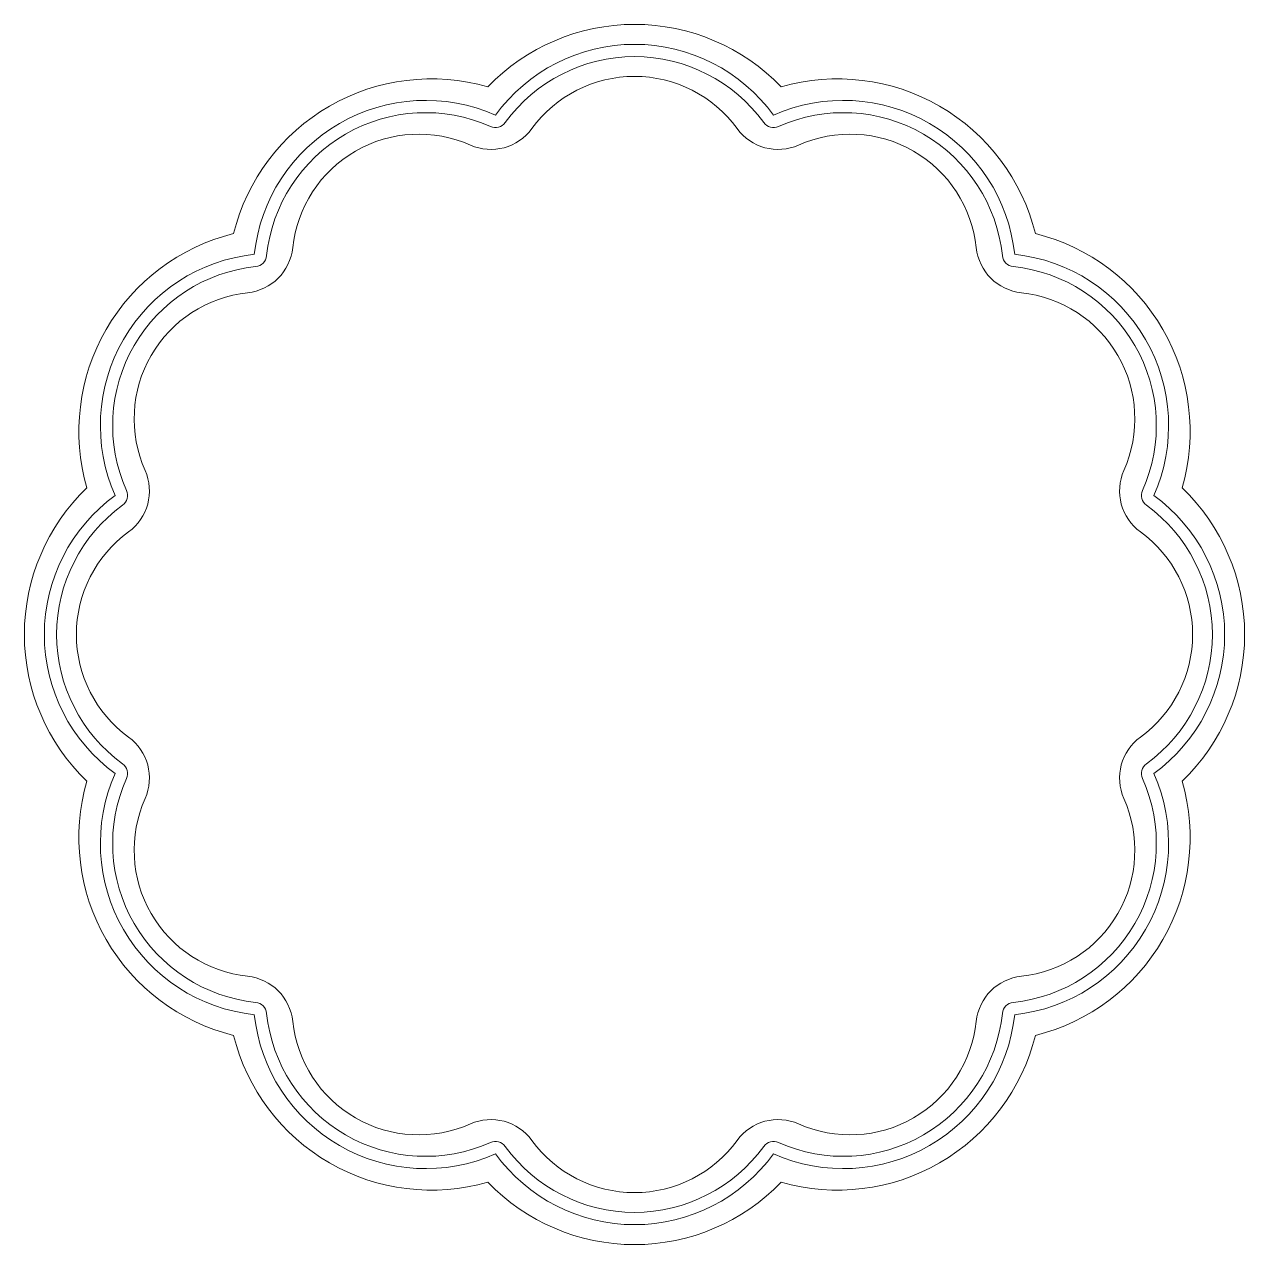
# Model space of a CAD drawing. Header units: millimetres. Extents: x -24.8 to 24.8, y -24.8 to 24.8.
import ezdxf

# ---------------------------------------------------------------- set-up
doc = ezdxf.new("R2010")
doc.units = ezdxf.units.MM
for name, color, linetype, lineweight in [('inside_inside', 7, 'CONTINUOUS', 0), ('inside_outside', 7, 'CONTINUOUS', 0), ('outside_inside', 2, 'CONTINUOUS', 0), ('outside_outside', 7, 'CONTINUOUS', 0)]:
    doc.layers.add(name, color=color, linetype=linetype, lineweight=lineweight)

msp = doc.modelspace()

# ---------------------------------------------------------------- linework, layer by layer
at = {"layer": 'inside_inside'}
for centre, radius, start, end in [((0, 17.539), 5.159, 36.056, 143.944), ((-8.769, 15.189), 5.159, 66.056, 173.944), ((-5.838, 21.79), 2.063, 246.056, 323.944), ((5.838, 21.79), 2.063, 216.056, 293.944), ((8.769, 15.189), 5.159, 6.056, 113.944), ((-15.951, 15.951), 2.063, 276.056, 353.944), ((15.951, 15.951), 2.063, 186.056, 263.944), ((-15.189, 8.769), 5.159, 96.056, 203.944), ((15.189, 8.769), 5.159, 336.056, 83.944), ((-21.79, 5.838), 2.063, 306.056, 23.944), ((21.79, 5.838), 2.063, 156.056, 233.944), ((-17.539, 0), 5.159, 126.056, 233.944), ((17.539, 0), 5.159, 306.056, 53.944), ((-21.79, -5.838), 2.063, 336.056, 53.944), ((21.79, -5.838), 2.063, 126.056, 203.944), ((-15.189, -8.769), 5.159, 156.056, 263.944), ((15.189, -8.769), 5.159, 276.056, 23.944), ((-15.951, -15.951), 2.063, 6.056, 83.944), ((15.951, -15.951), 2.063, 96.056, 173.944), ((-8.769, -15.189), 5.159, 186.056, 293.944), ((8.769, -15.189), 5.159, 246.056, 353.944), ((-5.838, -21.79), 2.063, 36.056, 113.944), ((5.838, -21.79), 2.063, 66.056, 143.944), ((0, -17.539), 5.159, 216.056, 323.944)]:
    msp.add_arc(centre, radius, start, end, dxfattribs=at)
at = {"layer": 'inside_outside'}
for centre, radius, start, end in [((0, 17), 6.5, 36.056, 143.944), ((-8.5, 14.722), 6.5, 66.056, 173.944), ((8.5, 14.722), 6.5, 6.056, 113.944), ((-5.659, 21.12), 0.5, 246.056, 323.944), ((5.659, 21.12), 0.5, 216.056, 293.944), ((-15.461, 15.461), 0.5, 276.056, 353.944), ((15.461, 15.461), 0.5, 186.056, 263.944), ((-14.722, 8.5), 6.5, 96.056, 203.944), ((14.722, 8.5), 6.5, 336.056, 83.944), ((-21.12, 5.659), 0.5, 306.056, 23.944), ((21.12, 5.659), 0.5, 156.056, 233.944), ((-17, 0), 6.5, 126.056, 233.944), ((17, 0), 6.5, 306.056, 53.944), ((-21.12, -5.659), 0.5, 336.056, 53.944), ((21.12, -5.659), 0.5, 126.056, 203.944), ((-14.722, -8.5), 6.5, 156.056, 263.944), ((14.722, -8.5), 6.5, 276.056, 23.944), ((-15.461, -15.461), 0.5, 6.056, 83.944), ((15.461, -15.461), 0.5, 96.056, 173.944), ((-8.5, -14.722), 6.5, 186.056, 293.944), ((8.5, -14.722), 6.5, 246.056, 353.944), ((-5.659, -21.12), 0.5, 36.056, 113.944), ((0, -17), 6.5, 216.056, 323.944), ((5.659, -21.12), 0.5, 66.056, 143.944)]:
    msp.add_arc(centre, radius, start, end, dxfattribs=at)
at = {"layer": 'outside_inside'}
for centre, start, end in [((0, 17), 36.056, 143.944), ((-8.5, 14.722), 66.056, 173.944), ((8.5, 14.722), 6.056, 113.944), ((-14.722, 8.5), 96.056, 203.944), ((14.722, 8.5), 336.056, 83.944), ((-17, 0), 126.056, 233.944), ((17, 0), 306.056, 53.944), ((-14.722, -8.5), 156.056, 263.944), ((14.722, -8.5), 276.056, 23.944), ((-8.5, -14.722), 186.056, 293.944), ((8.5, -14.722), 246.056, 353.944), ((0, -17), 216.056, 323.944)]:
    msp.add_arc(centre, 7, start, end, dxfattribs=at)
at = {"layer": 'outside_outside'}
for centre, start, end in [((0, 16.541), 43.826, 136.174), ((-8.271, 14.325), 73.826, 166.174), ((8.27, 14.325), 13.826, 106.174), ((-14.325, 8.27), 103.826, 196.174), ((14.325, 8.27), 343.826, 76.174), ((-16.541, 0), 133.826, 226.174), ((16.541, 0), 313.826, 46.174), ((-14.325, -8.271), 163.826, 256.174), ((14.325, -8.271), 283.826, 16.174), ((-8.271, -14.325), 193.826, 286.174), ((8.27, -14.325), 253.826, 346.174), ((0, -16.541), 223.826, 316.174)]:
    msp.add_arc(centre, 8.271, start, end, dxfattribs=at)

doc.saveas('drawing.dxf')
